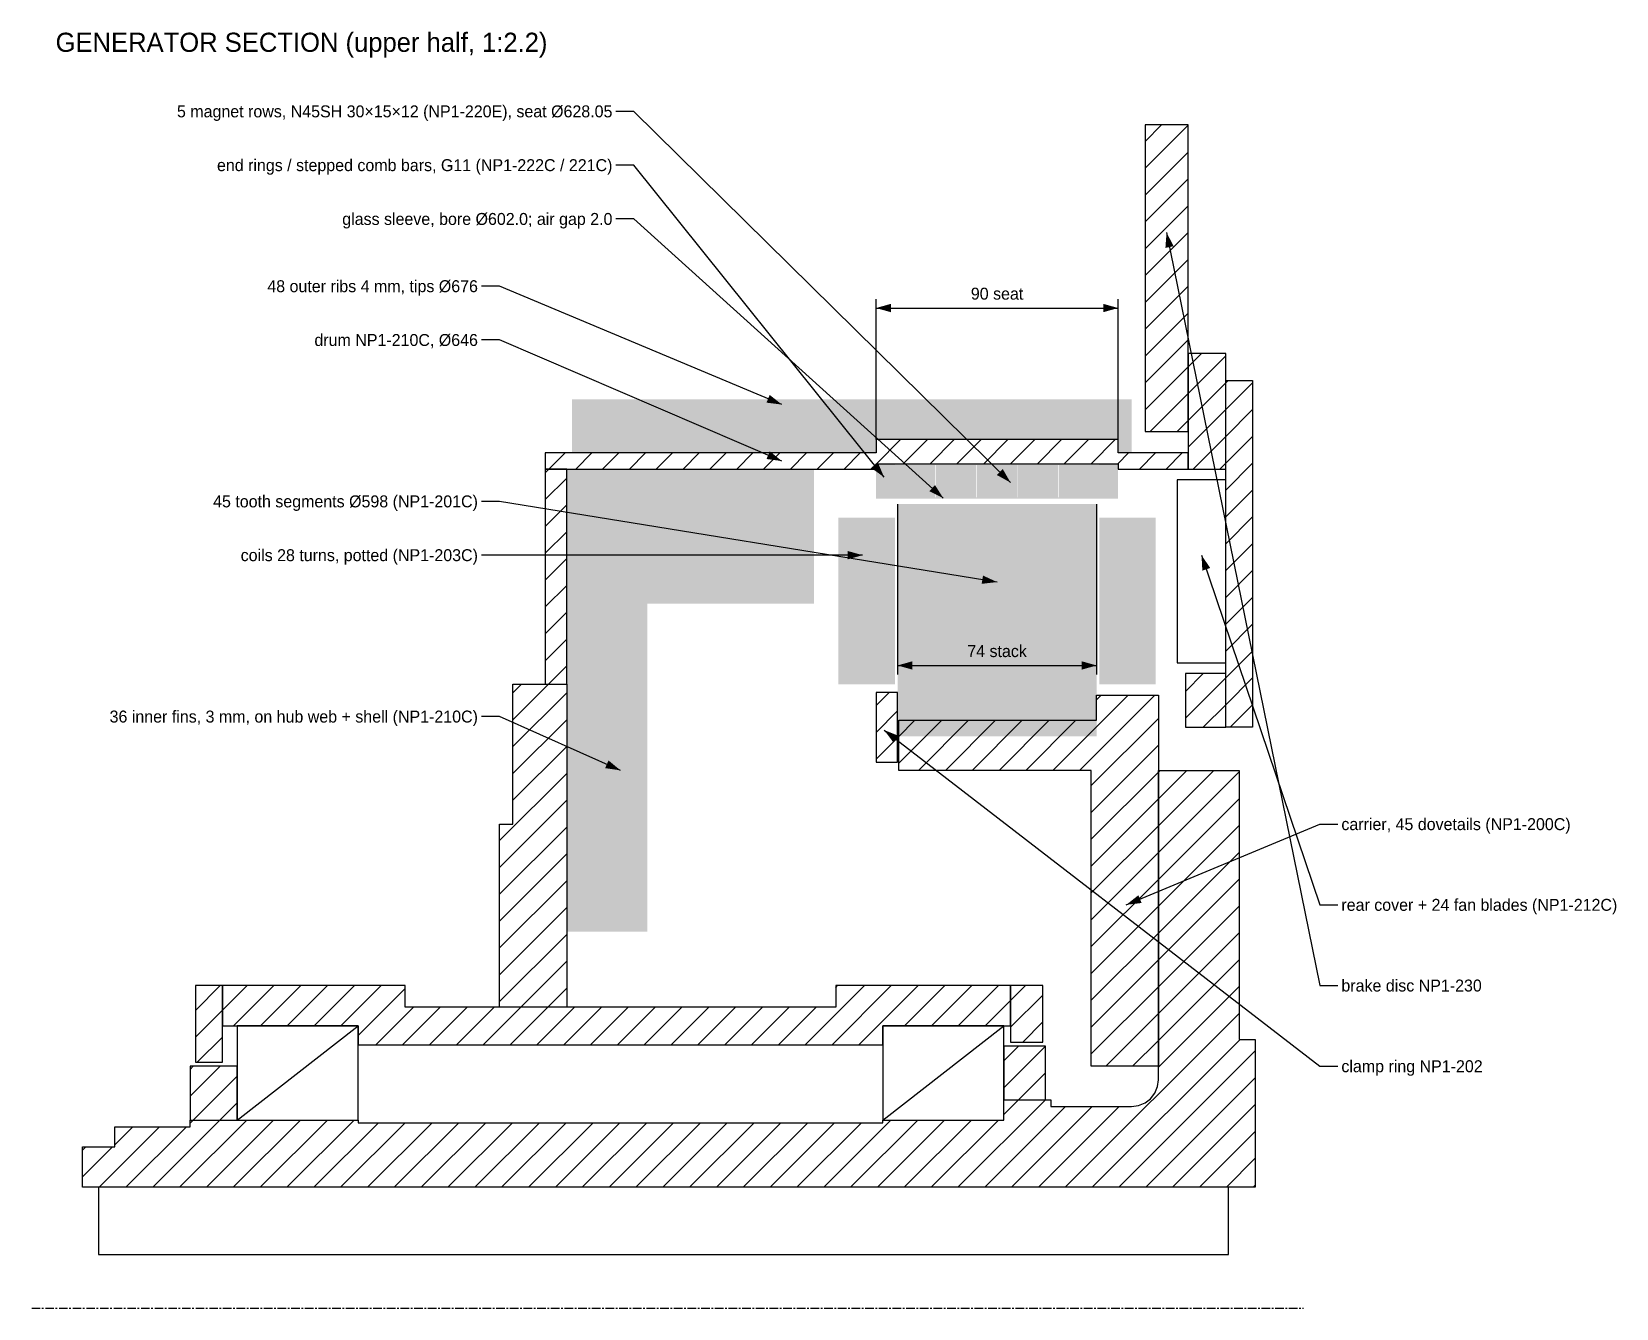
# Model space of a CAD drawing. Header units: millimetres. Extents: x 0 to 589, y 0 to 475.
import ezdxf
from ezdxf.enums import TextEntityAlignment as Align

# ---------------------------------------------------------------- set-up
doc = ezdxf.new("R2010")
doc.units = ezdxf.units.MM
doc.linetypes.add('CENTER', pattern=[5.08, 3.175, -0.635, 0.635, -0.635])
for name, color, linetype in [('CENTER', 1, 'CENTER'), ('DIM', 3, 'Continuous'), ('HATCH', 9, 'Continuous'), ('OUTLINE', 7, 'Continuous'), ('TEXT', 3, 'Continuous'), ('THIN', 7, 'Continuous')]:
    doc.layers.add(name, color=color, linetype=linetype)

msp = doc.modelspace()

# ---------------------------------------------------------------- hatches: boundary and pattern name
at = {"layer": 'DIM'}
for points in [[(421.89, 400), (421.47, 394.25), (424.52, 394.87)], [(313.89, 371.89), (319.44, 370.33), (319.44, 373.44)], [(403.89, 371.89), (398.33, 373.44), (398.33, 370.33)], [(200.89, 318), (313.89, 318), (313.89, 323), (403.89, 323), (403.89, 318), (408.89, 318), (408.89, 338), (200.89, 338)], [(278.89, 336), (274.37, 339.58), (273.16, 336.71)], [(278.89, 315), (274.4, 318.62), (273.17, 315.76)], [(316.89, 309), (314.63, 314.31), (312.2, 312.36)], [(313.89, 301.52), (320.99, 301.52), (320.99, 314.02), (313.89, 314.02)], [(320.99, 301.52), (335.99, 301.52), (335.99, 313.52), (320.99, 313.52)], [(336.19, 301.52), (351.19, 301.52), (351.19, 313.52), (336.19, 313.52)], [(351.39, 301.52), (366.39, 301.52), (366.39, 313.52), (351.39, 313.52)], [(366.59, 301.52), (381.59, 301.52), (381.59, 313.52), (366.59, 313.52)], [(381.79, 301.52), (396.79, 301.52), (396.79, 313.52), (381.79, 313.52)], [(396.79, 301.52), (403.89, 301.52), (403.89, 314.02), (396.79, 314.02)], [(198.89, 140), (228.89, 140), (228.89, 262), (290.89, 262), (290.89, 312), (198.89, 312)], [(363.89, 307), (361.02, 312.01), (358.84, 309.79)], [(313.89, 301), (403.89, 301), (403.89, 301.52), (313.89, 301.52)], [(338.89, 301.2), (335.81, 306.08), (333.72, 303.77)], [(321.89, 212.6), (395.89, 212.6), (395.89, 299), (321.89, 299)], [(299.89, 232), (320.89, 232), (320.89, 294), (299.89, 294)], [(396.89, 232), (417.89, 232), (417.89, 294), (396.89, 294)], [(308.89, 280), (303.33, 281.56), (303.33, 278.44)], [(434.89, 280), (435.2, 274.24), (438.14, 275.24)], [(358.89, 270), (353.65, 272.42), (353.16, 269.35)], [(321.89, 239), (327.44, 237.44), (327.44, 240.56)], [(395.89, 239), (390.33, 240.56), (390.33, 237.44)], [(316.89, 215), (320.34, 210.37), (322.24, 212.84)], [(218.89, 200), (214.44, 203.68), (213.18, 200.83)], [(406.89, 150), (412.62, 150.7), (411.42, 153.57)]]:
    msp.add_hatch(color=7, dxfattribs=at).paths.add_polyline_path(points)
at = {"layer": 'HATCH'}
h = msp.add_hatch(dxfattribs=at)
h.set_pattern_fill('ANSI31', scale=2.2222)
h.paths.add_polyline_path([(413.89, 326), (429.89, 326), (429.89, 440), (413.89, 440)])
h = msp.add_hatch(dxfattribs=at)
h.set_pattern_fill('ANSI31', scale=2.2222)
h.paths.add_polyline_path([(429.89, 312), (443.89, 312), (443.89, 355), (429.89, 355)])
h = msp.add_hatch(dxfattribs=at)
h.set_pattern_fill('ANSI31', scale=2.2222)
h.paths.add_polyline_path([(443.89, 216), (443.89, 345), (453.89, 345), (453.89, 216)])
h = msp.add_hatch(dxfattribs=at)
h.set_pattern_fill('ANSI31', scale=2.2222)
h.paths.add_polyline_path([(190.89, 312), (313.89, 312), (313.89, 314.02), (403.89, 314.02), (403.89, 312), (429.89, 312), (429.89, 318), (403.89, 318), (403.89, 323), (313.89, 323), (313.89, 318), (190.89, 318)])
h = msp.add_hatch(dxfattribs=at)
h.set_pattern_fill('ANSI31', scale=2.2222)
h.paths.add_polyline_path([(190.89, 232), (198.89, 232), (198.89, 312), (190.89, 312)])
h = msp.add_hatch(dxfattribs=at)
h.set_pattern_fill('ANSI31', scale=2.2222)
h.paths.add_polyline_path([(428.89, 216), (443.89, 216), (443.89, 236), (428.89, 236)])
h = msp.add_hatch(dxfattribs=at)
h.set_pattern_fill('ANSI31', scale=2.2222)
h.paths.add_polyline_path([(173.89, 112), (173.89, 180), (178.89, 180), (178.89, 232), (198.89, 232), (198.89, 112)])
h = msp.add_hatch(dxfattribs=at)
h.set_pattern_fill('ANSI31', scale=2.2222)
h.paths.add_polyline_path([(313.89, 203), (321.89, 203), (321.89, 229), (313.89, 229)])
h = msp.add_hatch(dxfattribs=at)
h.set_pattern_fill('ANSI31', scale=2.2222)
h.paths.add_polyline_path([(322.39, 200), (322.39, 218.6), (395.89, 218.6), (395.89, 228), (418.89, 228), (418.89, 90), (393.89, 90), (393.89, 200)])
h = msp.add_hatch(dxfattribs=at)
h.set_pattern_fill('ANSI31', scale=2.2222)
h.paths.add_polyline_path([(18.89, 45), (18.89, 60), (30.89, 60), (30.89, 67.5), (58.89, 67.5), (58.89, 70), (121.39, 70), (121.39, 69), (316.39, 69), (316.39, 70), (361.39, 70), (361.39, 77.5), (378.89, 77.5), (378.89, 75), (408.89, 75), (411.48, 75.34), (413.89, 76.34), (415.96, 77.93), (417.55, 80), (418.55, 82.41), (418.89, 85), (418.89, 200), (448.89, 200), (448.89, 100), (454.89, 100), (454.89, 45), (454.89, 45)])
h = msp.add_hatch(dxfattribs=at)
h.set_pattern_fill('ANSI31', scale=2.2222)
h.paths.add_polyline_path([(60.89, 91.5), (70.89, 91.5), (70.89, 120), (60.89, 120)])
h = msp.add_hatch(dxfattribs=at)
h.set_pattern_fill('ANSI31', scale=2.2222)
h.paths.add_polyline_path([(70.89, 105), (121.39, 105), (121.39, 98), (316.39, 98), (316.39, 105), (363.89, 105), (363.89, 120), (298.89, 120), (298.89, 112), (203.89, 112), (178.89, 112), (138.89, 112), (138.89, 120), (70.89, 120)])
h = msp.add_hatch(dxfattribs=at)
h.set_pattern_fill('ANSI31', scale=2.2222)
h.paths.add_polyline_path([(363.89, 99), (375.89, 99), (375.89, 120), (363.89, 120)])
h = msp.add_hatch(dxfattribs=at)
h.set_pattern_fill('ANSI31', scale=2.2222)
h.paths.add_polyline_path([(361.39, 77.5), (376.89, 77.5), (376.89, 97.5), (361.39, 97.5)])
h = msp.add_hatch(dxfattribs=at)
h.set_pattern_fill('ANSI31', scale=2.2222)
h.paths.add_polyline_path([(58.89, 70), (76.39, 70), (76.39, 90), (58.89, 90)])

# ---------------------------------------------------------------- linework, layer by layer
at = {"layer": 'CENTER'}
msp.add_line((0, 0), (472.78, 0), dxfattribs=at)
at = {"layer": 'DIM'}
for p, q in [((223.89, 445), (217.22, 445)), ((363.89, 307), (223.89, 445)), ((223.89, 425), (217.22, 425)), ((316.89, 309), (223.89, 425)), ((223.89, 405), (217.22, 405)), ((338.89, 301.2), (223.89, 405)), ((421.89, 400), (478.89, 120)), ((173.89, 380), (167.22, 380)), ((278.89, 336), (173.89, 380)), ((313.89, 323), (313.89, 375.22)), ((313.89, 371.89), (403.89, 371.89)), ((403.89, 323), (403.89, 375.22)), ((173.89, 360), (167.22, 360)), ((278.89, 315), (173.89, 360)), ((173.89, 300), (167.22, 300)), ((358.89, 270), (173.89, 300)), ((321.89, 299), (321.89, 235.67)), ((395.89, 299), (395.89, 235.67)), ((173.89, 280), (167.22, 280)), ((308.89, 280), (173.89, 280)), ((434.89, 280), (478.89, 150)), ((321.89, 239), (395.89, 239)), ((173.89, 220), (167.22, 220)), ((218.89, 200), (173.89, 220)), ((316.89, 215), (478.89, 90)), ((406.89, 150), (478.89, 180)), ((478.89, 180), (485.56, 180)), ((478.89, 150), (485.56, 150)), ((478.89, 120), (485.56, 120)), ((478.89, 90), (485.56, 90))]:
    msp.add_line(p, q, dxfattribs=at)
at = {"layer": 'OUTLINE'}
for points in [[(413.89, 326), (429.89, 326), (429.89, 440), (413.89, 440)], [(429.89, 312), (443.89, 312), (443.89, 355), (429.89, 355)], [(443.89, 216), (443.89, 345), (453.89, 345), (453.89, 216)], [(190.89, 312), (313.89, 312), (313.89, 314.02), (403.89, 314.02), (403.89, 312), (429.89, 312), (429.89, 318), (403.89, 318), (403.89, 323), (313.89, 323), (313.89, 318), (190.89, 318)], [(190.89, 232), (198.89, 232), (198.89, 312), (190.89, 312)], [(425.89, 240), (443.89, 240), (443.89, 308), (425.89, 308)], [(428.89, 216), (443.89, 216), (443.89, 236), (428.89, 236)], [(173.89, 112), (173.89, 180), (178.89, 180), (178.89, 232), (198.89, 232), (198.89, 112)], [(313.89, 203), (321.89, 203), (321.89, 229), (313.89, 229)], [(322.39, 200), (322.39, 218.6), (395.89, 218.6), (395.89, 228), (418.89, 228), (418.89, 90), (393.89, 90), (393.89, 200)], [(18.89, 45), (18.89, 60), (30.89, 60), (30.89, 67.5), (58.89, 67.5), (58.89, 70), (121.39, 70), (121.39, 69), (316.39, 69), (316.39, 70), (361.39, 70), (361.39, 77.5), (378.89, 77.5), (378.89, 75), (408.89, 75), (411.48, 75.34), (413.89, 76.34), (415.96, 77.93), (417.55, 80), (418.55, 82.41), (418.89, 85), (418.89, 200), (448.89, 200), (448.89, 100), (454.89, 100), (454.89, 45), (454.89, 45)], [(60.89, 91.5), (70.89, 91.5), (70.89, 120), (60.89, 120)], [(70.89, 105), (121.39, 105), (121.39, 98), (316.39, 98), (316.39, 105), (363.89, 105), (363.89, 120), (298.89, 120), (298.89, 112), (203.89, 112), (178.89, 112), (138.89, 112), (138.89, 120), (70.89, 120)], [(363.89, 99), (375.89, 99), (375.89, 120), (363.89, 120)], [(76.39, 70), (121.39, 70), (121.39, 105), (76.39, 105)], [(316.39, 70), (361.39, 70), (361.39, 105), (316.39, 105)], [(361.39, 77.5), (376.89, 77.5), (376.89, 97.5), (361.39, 97.5)], [(58.89, 70), (76.39, 70), (76.39, 90), (58.89, 90)], [(24.89, 20), (444.89, 20), (444.89, 45), (24.89, 45)]]:
    msp.add_lwpolyline(points, close=True, dxfattribs=at)
at = {"layer": 'THIN'}
for p, q in [((76.39, 70), (121.39, 105)), ((316.39, 70), (361.39, 105))]:
    msp.add_line(p, q, dxfattribs=at)

# ---------------------------------------------------------------- texts
at = {"layer": 'DIM'}
for s, p in [('5 magnet rows, N45SH 30×15×12 (NP1-220E), seat Ø628.05', (215.89, 445)), ('end rings / stepped comb bars, G11 (NP1-222C / 221C)', (215.89, 425)), ('glass sleeve, bore Ø602.0; air gap 2.0', (215.89, 405)), ('48 outer ribs 4 mm, tips Ø676', (165.89, 380)), ('drum NP1-210C, Ø646', (165.89, 360)), ('45 tooth segments Ø598 (NP1-201C)', (165.89, 300)), ('coils 28 turns, potted (NP1-203C)', (165.89, 280)), ('36 inner fins, 3 mm, on hub web + shell (NP1-210C)', (165.89, 220))]:
    msp.add_text(s, height=4.4444, dxfattribs=at).set_placement(p, align=Align.MIDDLE_RIGHT)
for s, p in [('90 seat', (358.89, 373.67)), ('74 stack', (358.89, 240.78))]:
    msp.add_text(s, height=4.444, dxfattribs=at).set_placement(p, align=Align.BOTTOM_CENTER)
for s, p in [('carrier, 45 dovetails (NP1-200C)', (486.89, 180)), ('rear cover + 24 fan blades (NP1-212C)', (486.89, 150)), ('brake disc NP1-230', (486.89, 120)), ('clamp ring NP1-202', (486.89, 90))]:
    msp.add_text(s, height=4.4444, dxfattribs=at).set_placement(p, align=Align.MIDDLE_LEFT)
at = {"layer": 'TEXT'}
msp.add_text('GENERATOR SECTION (upper half, 1:2.2)', height=7.1111, dxfattribs=at).set_placement((8.89, 465), align=Align.BOTTOM_LEFT)

doc.saveas('drawing.dxf')
